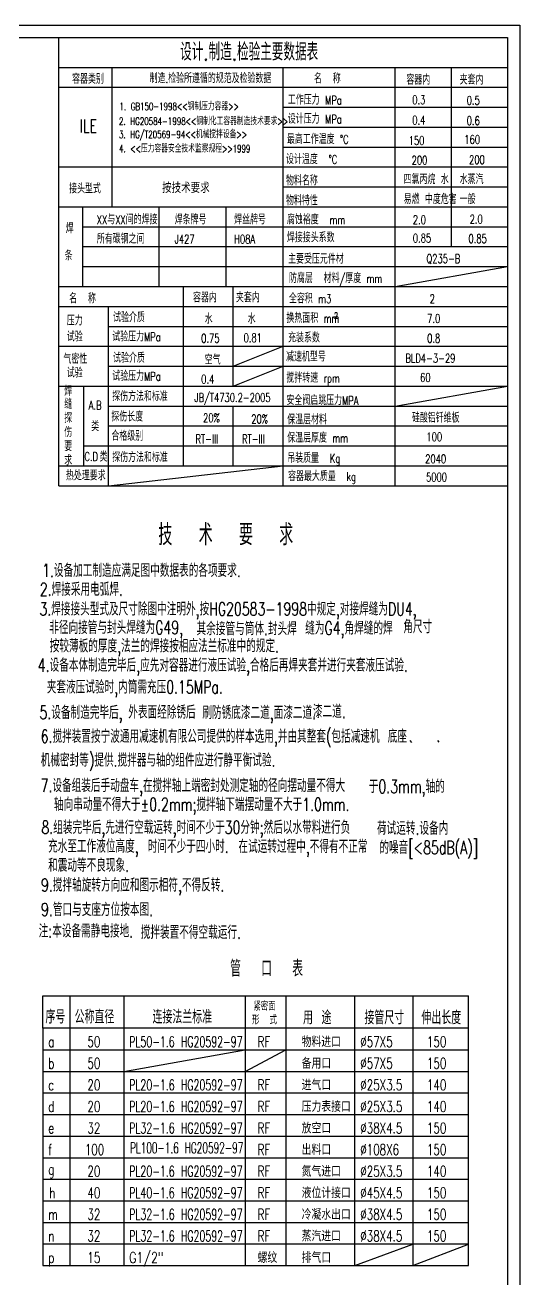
# Model space of a CAD drawing. Extents: x -7771 to -1831, y -3295 to 5105.
# Drawn here: x -3816 to -1831, y 69 to 5105 of the extents above; entities that cross this region are included whole.
import ezdxf
from ezdxf.enums import TextEntityAlignment as Align

# ---------------------------------------------------------------- set-up
doc = ezdxf.new("R2010")
doc.units = 0
doc.header["$LTSCALE"] = 12
doc.header["$MEASUREMENT"] = 0
doc.layers.get('0').update_dxf_attribs({"linetype": 'CONTINUOUS'})
doc.styles.add('HZ', font='txt.shx', dxfattribs={"width": 0.7, "height": 70, "bigfont": 'HLFSD.shx'})

msp = doc.modelspace()

# ---------------------------------------------------------------- linework, layer by layer
at = {"color": 7, "linetype": 'Continuous'}
for p, q in [((-7771.2, 5105.3), (-1831.2, 5105.3)), ((-1831.2, 5105.3), (-1831.2, -3294.7)), ((-2781.2, 4295.3), (-2781.2, 4375.3)), ((-2331.2, 4295.3), (-2331.2, 4375.3)), ((-2106.2, 4295.3), (-2106.2, 4375.3)), ((-2106.2, 4215.3), (-2106.2, 4295.3)), ((-2331.2, 4055.3), (-1881.2, 4135.3)), ((-3481.2, 3255.3), (-3481.2, 3975.3)), ((-2981.2, 3735.3), (-2781.2, 3815.3)), ((-2981.2, 3655.3), (-2781.2, 3735.3)), ((-3581.2, 3335.3), (-3581.2, 3655.3)), ((-2331.2, 3575.3), (-1881.2, 3655.3)), ((-3481.2, 3255.3), (-2781.2, 3335.3)), ((-2272.5, 2231.3), (-2266.1, 2223.8)), ((-2162, 2232.3), (-2156.7, 2224.8)), ((-3745.5, 989.3), (-2037.6, 989.3)), ((-3420.5, 902.6), (-2933, 989.3)), ((-2933, 902.6), (-2770.5, 989.3)), ((-3745.5, 902.6), (-2037.6, 902.6)), ((-3745.5, 816), (-2037.6, 816)), ((-3745.5, 729.3), (-2037.6, 729.3)), ((-3745.5, 642.6), (-2037.6, 642.6)), ((-3745.5, 556), (-2037.6, 556)), ((-3745.5, 469.3), (-2037.6, 469.3)), ((-3745.5, 382.6), (-2037.6, 382.6)), ((-3745.5, 296), (-2037.6, 296)), ((-3745.5, 210.5), (-2037.6, 210.5)), ((-2493.3, 122.6), (-2260.8, 209.3)), ((-2260.8, 122.6), (-2037.6, 209.3)), ((-3745.5, 122.6), (-2037.6, 122.6))]:
    msp.add_line(p, q, dxfattribs=at)
at = {"color": 4, "linetype": 'Continuous'}
for p, q in [((-7521.2, 5055.3), (-1881.2, 5055.3)), ((-1881.2, 5055.3), (-1881.2, -3244.7)), ((-3745.5, 1206), (-2037.6, 1206)), ((-3745.5, 1076), (-3745.5, 1206)), ((-3637.2, 1206), (-3637.2, 1076)), ((-3420.5, 1206), (-3420.5, 1076)), ((-2933, 1206), (-2933, 1076)), ((-2770.5, 1206), (-2770.5, 122.6)), ((-2493.3, 122.6), (-2493.3, 1206)), ((-2260.8, 1206), (-2260.8, 122.6)), ((-2037.6, 122.6), (-2037.6, 1206)), ((-2037.6, 1076), (-3745.5, 1076)), ((-3745.5, 1076), (-3745.5, 989.3)), ((-3637.2, 1076), (-3637.2, 989.3)), ((-3420.5, 1076), (-3420.5, 989.3)), ((-2933, 1076), (-2933, 989.3)), ((-3745.5, 989.3), (-3745.5, 902.6)), ((-3637.2, 989.3), (-3637.2, 902.6)), ((-3420.5, 989.3), (-3420.5, 122.6)), ((-2933, 989.3), (-2933, 122.6)), ((-3745.5, 902.6), (-3745.5, 816)), ((-3637.2, 902.6), (-3637.2, 816)), ((-3745.5, 816), (-3745.5, 729.3)), ((-3637.2, 816), (-3637.2, 729.3)), ((-3745.5, 729.3), (-3745.5, 642.6)), ((-3637.2, 729.3), (-3637.2, 642.6)), ((-3745.5, 642.6), (-3745.5, 556)), ((-3637.2, 642.6), (-3637.2, 556)), ((-3745.5, 556), (-3745.5, 382.6)), ((-3637.2, 556), (-3637.2, 382.6)), ((-3745.5, 382.6), (-3745.5, 296)), ((-3637.2, 382.6), (-3637.2, 209.3)), ((-3745.5, 296), (-3745.5, 122.6)), ((-3637.2, 209.3), (-3637.2, 122.6))]:
    msp.add_line(p, q, dxfattribs=at)
at = {"color": 2, "linetype": 'Continuous'}
for p, q in [((-3681.2, 4375.3), (-3681.2, 5055.3)), ((-3681.2, 4935.3), (-1881.2, 4935.3)), ((-3468.2, 4935.3), (-3468.2, 4375.3)), ((-2781.2, 4375.3), (-2781.2, 4935.3)), ((-2331.2, 4375.3), (-2331.2, 4935.3)), ((-2106.2, 4375.3), (-2106.2, 4935.3)), ((-3681.2, 4855.3), (-1881.2, 4855.3)), ((-2781.2, 4775.3), (-1881.2, 4775.3)), ((-2781.2, 4695.3), (-1881.2, 4695.3)), ((-2781.2, 4615.3), (-1881.2, 4615.3)), ((-3681.2, 4535.3), (-1881.2, 4535.3)), ((-2781.2, 4455.3), (-1881.2, 4455.3)), ((-3681.2, 4375.3), (-1881.2, 4375.3)), ((-3681.2, 4375.3), (-1881.2, 4375.3)), ((-3681.2, 3255.3), (-3681.2, 4375.3)), ((-3585.2, 4055.3), (-3585.2, 4375.3)), ((-3278.4, 4055.3), (-3278.4, 4375.3)), ((-3009.3, 4055.3), (-3009.3, 4375.3)), ((-3585.2, 4295.3), (-1881.2, 4295.3)), ((-2781.2, 4295.3), (-1881.2, 4295.3)), ((-2781.2, 3255.3), (-2781.2, 4295.3)), ((-2331.2, 3255.3), (-2331.2, 4295.3)), ((-3585.2, 4215.3), (-1881.2, 4215.3)), ((-3585.2, 4135.3), (-1881.2, 4135.3)), ((-3681.2, 4055.3), (-1881.2, 4055.3)), ((-3181.2, 3335.3), (-3181.2, 4055.3)), ((-2981.2, 3815.3), (-2981.2, 4055.3)), ((-3681.2, 3975.3), (-1881.2, 3975.3)), ((-3481.2, 3895.3), (-1881.2, 3895.3)), ((-3681.2, 3815.3), (-1881.2, 3815.3)), ((-2981.2, 3655.3), (-2981.2, 3815.3)), ((-3481.2, 3735.3), (-1881.2, 3735.3)), ((-3681.2, 3655.3), (-1881.2, 3655.3)), ((-3481.2, 3575.3), (-1881.2, 3575.3)), ((-2981.2, 3335.3), (-2981.2, 3575.3)), ((-3481.2, 3495.3), (-1881.2, 3495.3)), ((-3481.2, 3495.3), (-1881.2, 3495.3)), ((-3581.2, 3415.3), (-1881.2, 3415.3)), ((-3681.2, 3335.3), (-1881.2, 3335.3)), ((-3681.2, 3255.3), (-1881.2, 3255.3))]:
    msp.add_line(p, q, dxfattribs=at)

# ---------------------------------------------------------------- texts
at = {"color": 7, "linetype": 'Continuous', "style": 'HZ', "width": 0.7}
for s, height, p in [('设计.制造.检验主要数据表', 70, (-3194.4, 4962.9)), ('  容器类别', 35, (-3671.5, 4870.1)), ('制造.检验所遵循的规范及检验数据', 35, (-3316.7, 4872.9)), ('名  称', 35, (-2657.5, 4871.9)), ('容器内', 35, (-2286.6, 4866.9)), ('夹套内', 35, (-2072.8, 4866.9)), ('1. GB150-1998<<钢制压力容器>>', 29.75, (-3438.1, 4763.6)), ('工作压力 MPa', 35, (-2762.3, 4786.3)), ('0.3', 35, (-2263, 4787.7)), ('0.5', 35, (-2044.6, 4785.4)), ('2. HG20584-1998<<钢制化工容器制造技术要求>>', 29.75, (-3439.7, 4704)), ('设计压力 MPa', 35, (-2762.3, 4709.8)), ('0.4', 35, (-2263, 4706.1)), ('0.6', 35, (-2044.6, 4703.8)), ('ILE', 52.5, (-3597.4, 4674.1)), ('3. HG/T20569-94<<机械搅拌设备>>', 29.75, (-3439.7, 4651.2)), ('最高工作温度 %%dC', 35, (-2765.9, 4628.7)), ('150', 35, (-2277.2, 4623.9)), ('160', 35, (-2054, 4628.6)), ('4. <<压力容器安全技术监察规程>>1999', 29.75, (-3439.6, 4594.1)), ('设计温度  %%dC', 35, (-2769.5, 4547.7)), ('200', 35, (-2265.4, 4544.7)), ('200', 35, (-2035.1, 4547.1)), ('物料名称', 35, (-2769.5, 4462.1)), ('四氯丙烷 水 ', 35, (-2297.8, 4467.2)), ('水蒸汽', 35, (-2072.8, 4467.2)), ('接头型式', 35, (-3639.7, 4429.8)), (' 按技术要求', 42, (-3292.9, 4431)), ('物料特性', 35, (-2769.5, 4382.1)), ('易燃 中度危害', 35, (-2297.8, 4387.2)), ('一般', 35, (-2072.8, 4387.2)), ('XX与XX间的焊接', 35, (-3528.5, 4305.6)), ('焊条牌号', 35, (-3216.2, 4305.6)), ('焊丝牌号', 35, (-2977.6, 4305.6)), ('腐蚀裕度  mm', 35, (-2765.9, 4305.6)), ('2.0', 35, (-2260.7, 4305.7)), ('2.0', 35, (-2032.8, 4308)), (' 焊', 35, (-3675.5, 4270)), ('所有碳钢之间', 35, (-3528.5, 4228.1)), ('J427', 35, (-3216.2, 4228.1)), ('H08A', 35, (-2977.6, 4228.1)), ('焊接接头系数', 35, (-2765.9, 4233.5)), ('0.85', 35, (-2260.7, 4232.2)), ('0.85', 35, (-2037.5, 4229.9)), ('条', 35, (-3657.6, 4160.7)), ('主要受压元件材', 35, (-2761.2, 4147.2)), ('Q235-B', 35, (-2205.9, 4149.6)), ('防腐层  材料/厚度 mm', 35, (-2757.8, 4070)), ('容器内', 35, (-3142.8, 3992.2)), ('夹套内', 35, (-2970.5, 3992.2)), ('名  称', 35, (-3639.7, 3988.5)), ('全容积 m3', 35, (-2757.8, 3988.4)), ('2', 35, (-2193.2, 3988.4)), ('压力', 35, (-3649.1, 3899.7)), ('试验介质', 35, (-3463.4, 3912.6)), ('水', 35, (-3095.7, 3906.5)), ('水', 35, (-2923.4, 3906.5)), ('换热面积 mm', 35, (-2767.9, 3909.6)), ('2', 24.5, (-2576.9, 3926.1)), ('7.0', 35, (-2203.2, 3909.6)), ('试验', 35, (-3649.1, 3835.3)), ('试验压力MPa', 35, (-3466.8, 3835.3)), ('0.75', 35, (-3109.8, 3829.7)), ('0.81', 35, (-2939.9, 3832)), ('充装系数', 35, (-2761.2, 3831.1)), ('0.8', 35, (-2203.2, 3829.6)), ('气密性', 35, (-3662.6, 3745.6)), ('试验介质', 35, (-3463.4, 3749.7)), ('空气', 35, (-3095.7, 3742.3)), (' 减速机型号', 35, (-2791, 3754.5)), ('BLD4-3-29', 35, (-2290.4, 3749.6)), ('试验', 35, (-3649.1, 3689.8)), ('试验压力MPa', 35, (-3466.8, 3676.8)), ('0.4', 35, (-3109.8, 3665.4)), ('搅拌转速 rpm', 35, (-2767.9, 3669.6)), ('60', 35, (-2231.5, 3671.9)), ('焊', 35, (-3659.3, 3616.1)), ('探伤方法和标准', 35, (-3466.8, 3595.1)), ('JB/T4730.2-2005', 35, (-3137, 3591.7)), ('缝', 35, (-3659.3, 3564.5)), ('A.B', 35, (-3561.3, 3560.8)), ('安全阀启跳压力MPA', 35, (-2767.9, 3579.4)), ('探', 35, (-3659.3, 3507.9)), ('探伤长度', 35, (-3470.2, 3513.6)), ('20%', 35, (-3102.4, 3509.9)), ('20%', 35, (-2908.9, 3505.7)), ('保温层材料', 35, (-2764.6, 3502.1)), (' 硅酸铝钎维板', 35, (-2286.3, 3509.2)), ('伤', 35, (-3659.3, 3451.2)), ('类', 35, (-3551.2, 3474.9)), ('合格级别', 35, (-3470.2, 3436.3)), ('要', 35, (-3659.3, 3394.5)), ('RT-III', 35, (-3132.8, 3425.3)), ('RT-III', 35, (-2946, 3425.3)), ('保温层厚度 mm', 35, (-2764.6, 3429.1)), ('100', 35, (-2206.2, 3433.8)), ('求', 35, (-3659.3, 3337.9)), ('C.D', 35, (-3578.2, 3354.7)), ('类', 35, (-3517.5, 3352.5)), ('探伤方法和标准', 35, (-3466.8, 3350.4)), ('吊装质量  Kg', 35, (-2764.6, 3347.6)), ('2040', 35, (-2211.1, 3345.1)), ('热处理要求', 35, (-3652.5, 3277.2)), ('容器最大质量  kg', 35, (-2761.2, 3274.6)), ('5000', 35, (-2207.7, 3272.1)), ('                            技  术  要  求', 84.5, (-4886.6, 3016.1)), ('   1.设备加工制造应满足图中数据表的各项要求.', 52.542, (-3854.9, 2888.6)), ('   2.焊接采用电弧焊.', 52.542, (-3864.3, 2812.7)), ('   3.焊接接头型式及尺寸除图中注明外,按HG20583-1998中规定,对接焊缝为DU4,', 52.542, (-3865.7, 2733.8)), ('角尺寸', 52.54, (-2299, 2662.7)), ('   非径向接管与封头焊缝为G49,', 52.542, (-3826.3, 2659.5)), ('   其余接管与筒体.封头焊', 52.542, (-3235.3, 2654.7)), ('   缝为G4,角焊缝的焊', 52.542, (-2799.4, 2657)), ('按较薄板的厚度,法兰的焊接按相应法兰标准中的规定.', 52.542, (-3717.5, 2585.7)), ('   4.设备本体制造完毕后,应先对容器进行液压试验,合格后再焊夹套并进行夹套液压试验.', 52.542, (-3872.3, 2508.1)), ('夹套液压试验时,内筒需充压0.15MPa.', 52.542, (-3729.5, 2420.3)), ('   5.设备制造完毕后,', 52.542, (-3865.6, 2318.1)), ('外表面经除锈后', 52.54, (-3402.4, 2319.3)), ('刷防锈底漆二道,面漆二道.', 52.542, (-3105.2, 2317.6)), ('     漆二道.', 52.54, (-2839.9, 2322.1)), ('6.搅拌装置按宁波通用减速机有限公司提供的样本选用,并由其整套(包括减速机 底座 ', 52.542, (-3753.8, 2222.3)), ('机械密封等)提供.搅拌器与轴的组件应进行静平衡试验.', 52.542, (-3753.8, 2126.8)), ('   7.设备组装后手动盘车,在搅拌轴上端密封处测定轴的径向摆动量不得大', 52.542, (-3861, 2024.7)), ('     于0.3mm,轴的', 52.542, (-2615.6, 2020.9)), ('     轴向串动量不得大于%%p0.2mm;搅拌轴下端摆动量不大于1.0mm.', 52.542, (-3878.8, 1948.9)), ('   8.组装完毕后,先进行空载运转,时间不少于30分钟;然后以水带料进行负', 52.542, (-3857.8, 1856.7)), ('     荷试运转.设备内', 52.542, (-2582.8, 1852.9)), ('     充水至工作液位高度,', 52.542, (-3902.3, 1780.9)), ('  时间不少于四小时.', 52.542, (-3389.9, 1780.3)), ('     在试运转过程中,不得有不正常', 52.542, (-3138.6, 1779.8)), ('     的噪音[<85dB(A)]', 52.542, (-2573.3, 1775.7)), ('     和震动等不良现象.', 52.542, (-3902.3, 1704.4)), ('   9.搅拌轴旋转方向应和图示相符,不得反转.', 52.542, (-3859.2, 1625)), ('   9.管口与支座方位按本图.', 52.542, (-3859.2, 1526.5)), ('注:本设备需静电接地.', 52.542, (-3762, 1440.5)), ('搅拌装置不得空载运行.', 52.542, (-3352.3, 1435)), ('管  口  表', 65, (-2993.5, 1283.6)), ('a', 43.3, (-3723.8, 1000.1)), ('50', 43.33, (-3566.5, 1000.1)), ('RF', 43.33, (-2883.3, 1000.1)), ('物料进口', 43.33, (-2706.8, 1000.1)), ('%%c57X5', 43.33, (-2471.7, 1000.1)), ('150', 43.33, (-2204.1, 1000.1)), ('备用口', 43.33, (-2706.8, 913.5)), ('b', 43.3, (-3723.8, 913.5)), ('50', 43.33, (-3566.5, 913.5)), ('%%c57X5', 43.33, (-2471.7, 913.5)), ('150', 43.33, (-2204.1, 913.5)), ('20', 43.33, (-3566.5, 826.8)), ('RF', 43.33, (-2883.3, 826.8)), ('进气口', 43.33, (-2706.8, 826.8)), ('%%c25X3.5', 43.33, (-2471.7, 826.8)), ('140', 43.33, (-2204.1, 826.8)), ('c', 43.3, (-3723.8, 826.8)), ('d', 43.3, (-3723.8, 740.1)), ('20', 43.33, (-3566.5, 740.1)), ('RF', 43.33, (-2883.3, 740.1)), ('压力表接口', 43.33, (-2706.8, 740.1)), ('%%c25X3.5', 43.33, (-2471.7, 740.1)), ('140', 43.33, (-2204.1, 740.1)), ('e', 43.3, (-3723.8, 653.5)), ('32', 43.33, (-3566.5, 653.5)), ('RF', 43.33, (-2883.3, 653.5)), ('放空口', 43.33, (-2706.8, 653.5)), ('%%c38X4.5', 43.33, (-2471.7, 653.5)), ('150', 43.33, (-2204.1, 653.5)), ('f', 43.3, (-3723.8, 566.8)), ('100', 43.33, (-3577, 566.8)), ('RF', 43.33, (-2883.3, 566.8)), ('出料口', 43.33, (-2706.8, 566.8)), ('%%c108X6', 43.33, (-2471.7, 566.8)), ('150', 43.33, (-2204.1, 566.8)), ('g', 43.3, (-3723.8, 488)), ('20', 43.33, (-3566.5, 480.1)), ('RF', 43.33, (-2883.3, 480.1)), ('氮气进口', 43.33, (-2706.8, 480.1)), ('%%c25X3.5', 43.33, (-2471.7, 480.1)), ('140', 43.33, (-2204.1, 480.1)), ('h', 43.3, (-3719.8, 393.5)), ('40', 43.33, (-3566.5, 393.5)), ('RF', 43.33, (-2883.3, 393.5)), ('液位计接口', 43.33, (-2706.8, 393.5)), ('%%c45X4.5', 43.33, (-2471.7, 393.5)), ('150', 43.33, (-2204.1, 393.5)), ('冷凝水出口', 43.33, (-2706.8, 306.8)), ('m', 43.3, (-3723.8, 306.8)), ('32', 43.33, (-3566.5, 306.8)), ('RF', 43.33, (-2883.3, 306.8)), ('%%c38X4.5', 43.33, (-2471.7, 306.8)), ('150', 43.33, (-2204.1, 306.8)), ('32', 43.33, (-3566.5, 220.1)), ('RF', 43.33, (-2883.3, 220.1)), ('蒸汽进口', 43.33, (-2706.8, 220.1)), ('%%c38X4.5', 43.33, (-2471.7, 220.1)), ('150', 43.33, (-2204.1, 220.1)), ('n', 43.3, (-3723.8, 220.1)), ('p', 43.3, (-3723.8, 133.5)), ('15', 43.33, (-3566.5, 133.5)), ('螺纹', 43.33, (-2883.3, 133.5)), ('排气口', 43.33, (-2706.8, 133.5))]:
    msp.add_text(s, height=height, dxfattribs=at).set_placement(p)
for s, height, p in [('紧密面', 32.5, (-2855.9, 1147.2)), ('序号', 54.17, (-3695, 1094.9)), ('公称直径', 54.17, (-3538.1, 1094.9)), ('连接法兰标准', 54.17, (-3185.8, 1094.9)), ('形  式', 32.5, (-2855.9, 1091.9)), ('用 途', 54.17, (-2644.4, 1091.9)), ('接管尺寸', 54.17, (-2375.2, 1091.9)), ('伸出长度', 54.17, (-2146.6, 1091.9))]:
    msp.add_text(s, height=height, dxfattribs=at).set_placement(p, align=Align.CENTER)
at = {"color": 7, "linetype": 'Continuous', "style": 'HZ'}
for s, height, width, p, p2 in [('PL50-1.6 HG20592-97', 43.333, 0.605769, (-3398.8, 1000.1), (-2943.8, 1000.1)), ('PL20-1.6 HG20592-97', 43.333, 0.605769, (-3398.8, 826.8), (-2943.8, 826.8)), ('PL20-1.6 HG20592-97', 43.333, 0.605769, (-3398.8, 740.1), (-2943.8, 740.1)), ('PL32-1.6 HG20592-97', 43.333, 0.6, (-3398.8, 653.5), (-2943.8, 653.5)), ('PL100-1.6 HG20592-97', 43.333, 0.588785, (-3395.7, 574), (-2940.7, 574)), ('PL20-1.6 HG20592-97', 43.333, 0.605769, (-3398.8, 480.1), (-2943.8, 480.1)), ('PL40-1.6 HG20592-97', 43.333, 0.605769, (-3398.8, 393.5), (-2943.8, 393.5)), ('PL32-1.6 HG20592-97', 43.333, 0.6, (-3398.8, 306.8), (-2943.8, 306.8)), ('PL32-1.6 HG20592-97', 43.333, 0.6, (-3398.8, 220.1), (-2943.8, 220.1)), ('G1/2"', 43.33, 0.793566, (-3398.8, 133.5), (-3261.3, 133.5))]:
    msp.add_text(s, height=height, dxfattribs=dict(at, width=width)).set_placement(p, p2, align=Align.FIT)

doc.saveas('drawing.dxf')
